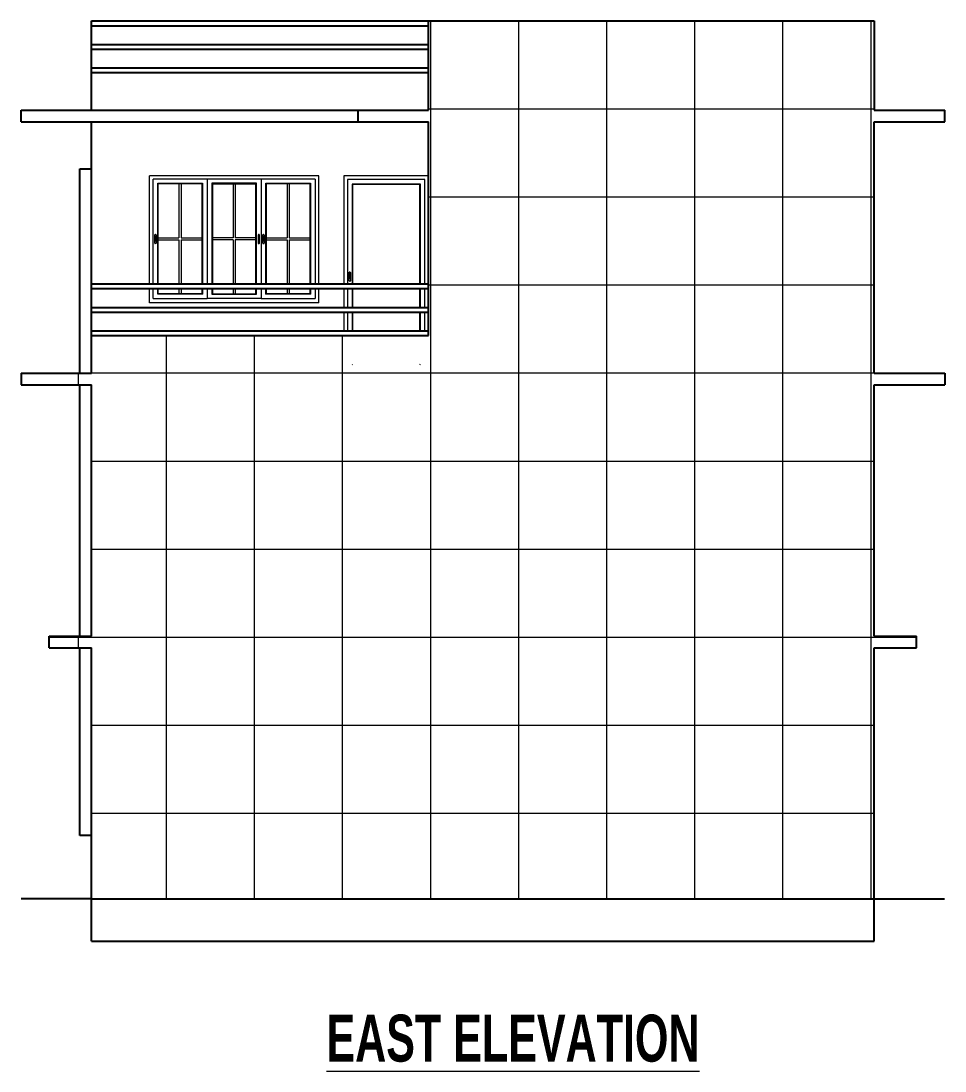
# Model space of a CAD drawing. Header units: inches. Extents: x -9985691 to 3643, y -3270716 to 4788.
# Drawn here: x -4971721.4 to -4971328, y -3262983.2 to -3262535.9 of the extents above; entities that cross this region are included whole.
import ezdxf

# ---------------------------------------------------------------- set-up
doc = ezdxf.new("R2010")
doc.units = ezdxf.units.IN
doc.header["$LTSCALE"] = 2
doc.header["$MEASUREMENT"] = 0
doc.linetypes.add('ACAD_ISO02W100', pattern=[15, 12, -3])
doc.layers.get('0').update_dxf_attribs({"linetype": 'CONTINUOUS'})
for name, color, linetype, lineweight in [('HATCH', 60, 'ACAD_ISO02W100', 13), ('Text-100.w', 254, 'CONTINUOUS', 9), ('window', 4, 'CONTINUOUS', 13)]:
    doc.layers.add(name, color=color, linetype=linetype, lineweight=lineweight)
doc.styles.add('Arial', font='arial.ttf', dxfattribs={"width": 0.8, "height": 12})

msp = doc.modelspace()

# ---------------------------------------------------------------- hatches: boundary and pattern name
at = {"layer": 'HATCH', "transparency": 33554661}
h = msp.add_hatch(dxfattribs=at)
h.set_pattern_fill('ANSI37', color=256, scale=300, angle=45)
h.set_pattern_definition([(90, (31665.46, 226.672), (-37.5, 0), []), (180, (31665.46, 226.672), (-4e-15, -37.5), [])])
h.paths.add_polyline_path([(-4971358.19, -3262578.85), (-4971328.03, -3262578.85), (-4971328.03, -3262573.85), (-4971358.19, -3262573.85), (-4971358.19, -3262535.85), (-4971547.94, -3262535.85), (-4971547.94, -3262573.85), (-4971577.94, -3262573.85), (-4971577.94, -3262578.85), (-4971547.94, -3262578.85), (-4971547.94, -3262669.85), (-4971691.44, -3262669.85), (-4971691.44, -3262685.85), (-4971721.44, -3262685.85), (-4971721.44, -3262690.85), (-4971691.44, -3262690.85), (-4971691.44, -3262797.85), (-4971709.44, -3262797.85), (-4971709.44, -3262802.85), (-4971691.44, -3262802.85), (-4971691.44, -3262909.85), (-4971358.19, -3262909.85), (-4971358.19, -3262802.85), (-4971340.09, -3262802.85), (-4971340.09, -3262797.85), (-4971358.19, -3262797.85), (-4971358.19, -3262690.85), (-4971328.03, -3262690.85), (-4971328.03, -3262685.85), (-4971358.19, -3262685.85)])

# ---------------------------------------------------------------- linework, layer by layer
at = {"ltscale": 0.5}
for p, q in [((-4971691.44, -3262535.85), (-4971358.19, -3262535.85)), ((-4971691.44, -3262573.85), (-4971691.44, -3262535.85)), ((-4971691.44, -3262537.85), (-4971547.94, -3262537.85)), ((-4971547.94, -3262573.85), (-4971547.94, -3262535.85)), ((-4971358.19, -3262535.85), (-4971358.19, -3262573.85)), ((-4971691.44, -3262545.85), (-4971547.94, -3262545.85)), ((-4971691.44, -3262547.85), (-4971547.94, -3262547.85)), ((-4971691.44, -3262555.85), (-4971547.94, -3262555.85)), ((-4971691.44, -3262557.85), (-4971547.94, -3262557.85)), ((-4971721.44, -3262573.85), (-4971547.94, -3262573.85)), ((-4971721.44, -3262578.85), (-4971721.44, -3262573.85)), ((-4971577.94, -3262578.85), (-4971577.94, -3262573.85)), ((-4971358.19, -3262573.85), (-4971328.03, -3262573.85)), ((-4971328.03, -3262578.85), (-4971328.03, -3262573.85)), ((-4971721.44, -3262578.85), (-4971547.94, -3262578.85)), ((-4971691.44, -3262685.85), (-4971691.44, -3262578.85)), ((-4971547.94, -3262669.85), (-4971547.94, -3262578.85)), ((-4971358.19, -3262685.85), (-4971358.19, -3262578.85)), ((-4971358.19, -3262578.85), (-4971328.03, -3262578.85)), ((-4971696.44, -3262685.85), (-4971696.44, -3262598.85)), ((-4971696.44, -3262598.85), (-4971691.44, -3262598.85)), ((-4971691.44, -3262647.85), (-4971547.94, -3262647.85)), ((-4971691.44, -3262649.85), (-4971547.94, -3262649.85)), ((-4971691.44, -3262657.85), (-4971547.94, -3262657.85)), ((-4971691.44, -3262659.85), (-4971547.94, -3262659.85)), ((-4971691.44, -3262667.85), (-4971547.94, -3262667.85)), ((-4971691.44, -3262669.85), (-4971547.94, -3262669.85)), ((-4971721.44, -3262685.85), (-4971691.44, -3262685.85)), ((-4971721.44, -3262685.85), (-4971721.44, -3262690.85)), ((-4971358.19, -3262685.85), (-4971328.03, -3262685.85)), ((-4971328.03, -3262685.85), (-4971328.03, -3262690.85)), ((-4971721.44, -3262690.85), (-4971691.44, -3262690.85)), ((-4971696.44, -3262797.85), (-4971696.44, -3262690.85)), ((-4971691.44, -3262797.85), (-4971691.44, -3262690.85)), ((-4971358.19, -3262690.85), (-4971328.03, -3262690.85)), ((-4971358.19, -3262797.85), (-4971358.19, -3262690.85)), ((-4971709.44, -3262797.85), (-4971691.44, -3262797.85)), ((-4971709.44, -3262802.85), (-4971709.44, -3262797.85)), ((-4971358.19, -3262797.85), (-4971340.09, -3262797.85)), ((-4971340.09, -3262802.85), (-4971340.09, -3262797.85)), ((-4971709.44, -3262802.85), (-4971691.44, -3262802.85)), ((-4971696.44, -3262882.85), (-4971696.44, -3262802.85)), ((-4971691.44, -3262909.85), (-4971691.44, -3262802.85)), ((-4971358.19, -3262802.85), (-4971340.09, -3262802.85)), ((-4971358.19, -3262909.85), (-4971358.19, -3262802.85)), ((-4971691.44, -3262882.85), (-4971696.44, -3262882.85)), ((-4971691.44, -3262909.85), (-4971721.44, -3262909.85)), ((-4971691.44, -3262909.85), (-4971358.19, -3262909.85)), ((-4971691.44, -3262927.85), (-4971691.44, -3262909.85)), ((-4971358.19, -3262927.85), (-4971358.19, -3262909.85)), ((-4971358.19, -3262909.85), (-4971328.19, -3262909.85)), ((-4971691.44, -3262927.85), (-4971358.19, -3262927.85))]:
    msp.add_line(p, q, dxfattribs=at)
at = {"layer": 'window'}
for p, q in [((-4971666.69, -3262647.85), (-4971666.69, -3262601.85)), ((-4971594.69, -3262601.85), (-4971666.69, -3262601.85)), ((-4971665.19, -3262647.85), (-4971665.19, -3262603.18)), ((-4971596.19, -3262603.18), (-4971665.19, -3262603.18)), ((-4971663.23, -3262647.85), (-4971663.23, -3262604.98)), ((-4971663.23, -3262604.98), (-4971644.16, -3262604.98)), ((-4971662.98, -3262605.21), (-4971663.23, -3262604.98)), ((-4971662.98, -3262647.85), (-4971662.98, -3262605.21)), ((-4971644.4, -3262605.21), (-4971662.98, -3262605.21)), ((-4971654.18, -3262605.21), (-4971654.18, -3262628.18)), ((-4971653.2, -3262605.21), (-4971653.2, -3262628.18)), ((-4971644.4, -3262605.21), (-4971644.16, -3262604.98)), ((-4971644.4, -3262605.21), (-4971644.4, -3262647.85)), ((-4971644.16, -3262604.98), (-4971644.16, -3262647.85)), ((-4971642.19, -3262603.18), (-4971642.19, -3262647.85)), ((-4971621.16, -3262604.98), (-4971640.23, -3262604.98)), ((-4971640.23, -3262604.98), (-4971640.23, -3262647.85)), ((-4971639.98, -3262605.21), (-4971640.23, -3262604.98)), ((-4971639.98, -3262605.21), (-4971639.98, -3262647.85)), ((-4971639.98, -3262605.21), (-4971621.4, -3262605.21)), ((-4971631.18, -3262605.21), (-4971631.18, -3262628.18)), ((-4971630.2, -3262605.21), (-4971630.2, -3262628.18)), ((-4971621.4, -3262605.21), (-4971621.16, -3262604.98)), ((-4971621.4, -3262647.85), (-4971621.4, -3262605.21)), ((-4971621.16, -3262647.85), (-4971621.16, -3262604.98)), ((-4971619.19, -3262603.18), (-4971619.19, -3262647.85)), ((-4971617.23, -3262647.85), (-4971617.23, -3262604.98)), ((-4971617.23, -3262604.98), (-4971598.16, -3262604.98)), ((-4971616.98, -3262605.21), (-4971617.23, -3262604.98)), ((-4971616.98, -3262647.85), (-4971616.98, -3262605.21)), ((-4971598.4, -3262605.21), (-4971616.98, -3262605.21)), ((-4971608.18, -3262605.21), (-4971608.18, -3262628.18)), ((-4971607.2, -3262605.21), (-4971607.2, -3262628.18)), ((-4971598.4, -3262605.21), (-4971598.16, -3262604.98)), ((-4971598.4, -3262605.21), (-4971598.4, -3262647.85)), ((-4971598.16, -3262604.98), (-4971598.16, -3262647.85)), ((-4971596.19, -3262603.18), (-4971596.19, -3262647.85)), ((-4971594.69, -3262647.85), (-4971594.69, -3262601.85)), ((-4971580.25, -3262605.54), (-4971580.48, -3262605.31)), ((-4971551.63, -3262605.54), (-4971551.41, -3262605.31)), ((-4971664.47, -3262627.06), (-4971664.45, -3262626.99)), ((-4971664.47, -3262627.06), (-4971664.46, -3262627.03)), ((-4971664.47, -3262630.45), (-4971664.47, -3262627.06)), ((-4971664.46, -3262627.03), (-4971664.45, -3262626.99)), ((-4971664.45, -3262626.99), (-4971664.44, -3262626.96)), ((-4971664.44, -3262626.96), (-4971664.42, -3262626.93)), ((-4971664.39, -3262626.9), (-4971664.42, -3262626.93)), ((-4971664.36, -3262626.88), (-4971664.39, -3262626.9)), ((-4971664.36, -3262626.88), (-4971664.32, -3262626.86)), ((-4971664.28, -3262626.85), (-4971664.32, -3262626.86)), ((-4971664.24, -3262626.84), (-4971664.28, -3262626.85)), ((-4971664.2, -3262626.84), (-4971664.24, -3262626.84)), ((-4971664.15, -3262626.84), (-4971664.2, -3262626.84)), ((-4971664.15, -3262626.84), (-4971664.11, -3262626.85)), ((-4971664.11, -3262626.85), (-4971664.07, -3262626.86)), ((-4971664.07, -3262626.86), (-4971664.04, -3262626.88)), ((-4971664.04, -3262626.88), (-4971664.01, -3262626.9)), ((-4971664.01, -3262626.9), (-4971663.98, -3262626.93)), ((-4971663.96, -3262626.96), (-4971663.98, -3262626.93)), ((-4971663.94, -3262626.99), (-4971663.96, -3262626.96)), ((-4971663.93, -3262627.03), (-4971663.94, -3262626.99)), ((-4971663.93, -3262627.03), (-4971663.93, -3262627.06)), ((-4971663.93, -3262627.06), (-4971663.93, -3262630.45)), ((-4971620.45, -3262627.03), (-4971620.46, -3262627.06)), ((-4971620.46, -3262627.06), (-4971620.46, -3262630.45)), ((-4971620.44, -3262626.99), (-4971620.45, -3262627.03)), ((-4971620.43, -3262626.96), (-4971620.44, -3262626.99)), ((-4971620.41, -3262626.93), (-4971620.43, -3262626.96)), ((-4971620.38, -3262626.9), (-4971620.41, -3262626.93)), ((-4971620.35, -3262626.88), (-4971620.38, -3262626.9)), ((-4971620.31, -3262626.86), (-4971620.35, -3262626.88)), ((-4971620.27, -3262626.85), (-4971620.31, -3262626.86)), ((-4971620.23, -3262626.84), (-4971620.27, -3262626.85)), ((-4971620.19, -3262626.84), (-4971620.23, -3262626.84)), ((-4971620.15, -3262626.84), (-4971620.19, -3262626.84)), ((-4971620.1, -3262626.85), (-4971620.15, -3262626.84)), ((-4971620.07, -3262626.86), (-4971620.1, -3262626.85)), ((-4971620.03, -3262626.88), (-4971620.07, -3262626.86)), ((-4971620, -3262626.9), (-4971620.03, -3262626.88)), ((-4971619.97, -3262626.93), (-4971620, -3262626.9)), ((-4971619.95, -3262626.96), (-4971619.97, -3262626.93)), ((-4971619.93, -3262626.99), (-4971619.95, -3262626.96)), ((-4971619.92, -3262627.03), (-4971619.93, -3262626.99)), ((-4971619.92, -3262627.06), (-4971619.93, -3262626.99)), ((-4971619.92, -3262627.06), (-4971619.92, -3262627.03)), ((-4971619.92, -3262630.45), (-4971619.92, -3262627.06)), ((-4971618.47, -3262627.06), (-4971618.45, -3262626.99)), ((-4971618.47, -3262627.06), (-4971618.46, -3262627.03)), ((-4971618.47, -3262630.45), (-4971618.47, -3262627.06)), ((-4971618.46, -3262627.03), (-4971618.45, -3262626.99)), ((-4971618.45, -3262626.99), (-4971618.44, -3262626.96)), ((-4971618.44, -3262626.96), (-4971618.42, -3262626.93)), ((-4971618.39, -3262626.9), (-4971618.42, -3262626.93)), ((-4971618.36, -3262626.88), (-4971618.39, -3262626.9)), ((-4971618.36, -3262626.88), (-4971618.32, -3262626.86)), ((-4971618.28, -3262626.85), (-4971618.32, -3262626.86)), ((-4971618.24, -3262626.84), (-4971618.28, -3262626.85)), ((-4971618.2, -3262626.84), (-4971618.24, -3262626.84)), ((-4971618.15, -3262626.84), (-4971618.2, -3262626.84)), ((-4971618.15, -3262626.84), (-4971618.11, -3262626.85)), ((-4971618.11, -3262626.85), (-4971618.07, -3262626.86)), ((-4971618.07, -3262626.86), (-4971618.04, -3262626.88)), ((-4971618.04, -3262626.88), (-4971618.01, -3262626.9)), ((-4971618.01, -3262626.9), (-4971617.98, -3262626.93)), ((-4971617.96, -3262626.96), (-4971617.98, -3262626.93)), ((-4971617.94, -3262626.99), (-4971617.96, -3262626.96)), ((-4971617.93, -3262627.03), (-4971617.94, -3262626.99)), ((-4971617.93, -3262627.03), (-4971617.93, -3262627.06)), ((-4971617.93, -3262627.06), (-4971617.93, -3262630.45)), ((-4971664.46, -3262630.49), (-4971664.47, -3262630.45)), ((-4971664.45, -3262630.52), (-4971664.46, -3262630.49)), ((-4971664.45, -3262630.52), (-4971664.44, -3262630.55)), ((-4971664.44, -3262630.55), (-4971664.42, -3262630.58)), ((-4971664.42, -3262630.58), (-4971664.39, -3262630.61)), ((-4971664.36, -3262630.63), (-4971664.39, -3262630.61)), ((-4971664.37, -3262627.73), (-4971664.38, -3262627.76)), ((-4971664.38, -3262627.76), (-4971664.38, -3262627.78)), ((-4971664.38, -3262627.78), (-4971664.38, -3262629.49)), ((-4971664.38, -3262629.51), (-4971664.38, -3262629.49)), ((-4971664.37, -3262629.53), (-4971664.38, -3262629.51)), ((-4971664.36, -3262627.71), (-4971664.37, -3262627.73)), ((-4971664.36, -3262629.55), (-4971664.37, -3262629.53)), ((-4971664.34, -3262627.69), (-4971664.36, -3262627.71)), ((-4971664.34, -3262629.57), (-4971664.36, -3262629.55)), ((-4971664.32, -3262630.65), (-4971664.36, -3262630.63)), ((-4971664.33, -3262627.67), (-4971664.34, -3262627.69)), ((-4971664.33, -3262629.59), (-4971664.34, -3262629.57)), ((-4971664.3, -3262627.66), (-4971664.33, -3262627.67)), ((-4971664.3, -3262629.61), (-4971664.33, -3262629.59)), ((-4971664.32, -3262630.65), (-4971664.28, -3262630.66)), ((-4971664.28, -3262627.65), (-4971664.3, -3262627.66)), ((-4971664.28, -3262629.62), (-4971664.3, -3262629.61)), ((-4971664.25, -3262627.64), (-4971664.28, -3262627.65)), ((-4971664.25, -3262629.63), (-4971664.28, -3262629.62)), ((-4971664.24, -3262630.67), (-4971664.28, -3262630.66)), ((-4971664.23, -3262627.63), (-4971664.25, -3262627.64)), ((-4971664.23, -3262629.63), (-4971664.25, -3262629.63)), ((-4971664.2, -3262630.67), (-4971664.24, -3262630.67)), ((-4971664.2, -3262627.63), (-4971664.23, -3262627.63)), ((-4971664.2, -3262629.63), (-4971664.23, -3262629.63)), ((-4971664.17, -3262627.63), (-4971664.2, -3262627.63)), ((-4971664.17, -3262629.63), (-4971664.2, -3262629.63)), ((-4971664.2, -3262630.67), (-4971664.15, -3262630.67)), ((-4971664.14, -3262627.64), (-4971664.17, -3262627.63)), ((-4971664.14, -3262629.63), (-4971664.17, -3262629.63)), ((-4971664.15, -3262630.67), (-4971664.11, -3262630.66)), ((-4971664.11, -3262627.65), (-4971664.14, -3262627.64)), ((-4971664.11, -3262629.62), (-4971664.14, -3262629.63)), ((-4971664.09, -3262627.66), (-4971664.11, -3262627.65)), ((-4971664.09, -3262629.61), (-4971664.11, -3262629.62)), ((-4971664.07, -3262630.65), (-4971664.11, -3262630.66)), ((-4971664.07, -3262627.67), (-4971664.09, -3262627.66)), ((-4971664.07, -3262629.59), (-4971664.09, -3262629.61)), ((-4971664.05, -3262627.69), (-4971664.07, -3262627.67)), ((-4971664.05, -3262629.57), (-4971664.07, -3262629.59)), ((-4971664.04, -3262630.63), (-4971664.07, -3262630.65)), ((-4971664.04, -3262627.71), (-4971664.05, -3262627.69)), ((-4971664.04, -3262629.55), (-4971664.05, -3262629.57)), ((-4971664.02, -3262627.73), (-4971664.04, -3262627.71)), ((-4971664.02, -3262629.53), (-4971664.04, -3262629.55)), ((-4971664.04, -3262630.63), (-4971664.01, -3262630.61)), ((-4971664.02, -3262627.76), (-4971664.02, -3262627.73)), ((-4971664.02, -3262627.78), (-4971664.02, -3262627.76)), ((-4971664.02, -3262629.49), (-4971664.02, -3262627.78)), ((-4971664.02, -3262629.49), (-4971664.02, -3262629.51)), ((-4971664.02, -3262629.51), (-4971664.02, -3262629.53)), ((-4971664.01, -3262630.61), (-4971663.98, -3262630.58)), ((-4971663.98, -3262630.58), (-4971663.96, -3262630.55)), ((-4971663.94, -3262630.52), (-4971663.96, -3262630.55)), ((-4971663.93, -3262630.45), (-4971663.94, -3262630.52)), ((-4971663.93, -3262630.49), (-4971663.94, -3262630.52)), ((-4971663.93, -3262630.49), (-4971663.93, -3262630.45)), ((-4971662.98, -3262628.18), (-4971654.18, -3262628.18)), ((-4971662.98, -3262629.08), (-4971654.18, -3262629.08)), ((-4971654.18, -3262629.08), (-4971654.18, -3262647.85)), ((-4971653.2, -3262628.18), (-4971644.4, -3262628.18)), ((-4971653.2, -3262629.08), (-4971644.4, -3262629.08)), ((-4971653.2, -3262629.08), (-4971653.2, -3262647.85)), ((-4971631.18, -3262628.18), (-4971639.98, -3262628.18)), ((-4971631.18, -3262629.08), (-4971639.98, -3262629.08)), ((-4971631.18, -3262629.08), (-4971631.18, -3262647.85)), ((-4971621.4, -3262628.18), (-4971630.2, -3262628.18)), ((-4971630.2, -3262629.08), (-4971630.2, -3262647.85)), ((-4971621.4, -3262629.08), (-4971630.2, -3262629.08)), ((-4971620.45, -3262630.49), (-4971620.46, -3262630.45)), ((-4971620.46, -3262630.45), (-4971620.44, -3262630.52)), ((-4971620.45, -3262630.49), (-4971620.44, -3262630.52)), ((-4971620.44, -3262630.52), (-4971620.43, -3262630.55)), ((-4971620.43, -3262630.55), (-4971620.41, -3262630.58)), ((-4971620.41, -3262630.58), (-4971620.38, -3262630.61)), ((-4971620.38, -3262630.61), (-4971620.35, -3262630.63)), ((-4971620.37, -3262627.76), (-4971620.36, -3262627.73)), ((-4971620.37, -3262627.78), (-4971620.37, -3262627.76)), ((-4971620.37, -3262628.03), (-4971620.37, -3262627.78)), ((-4971620.37, -3262628), (-4971620.36, -3262627.98)), ((-4971620.37, -3262628.03), (-4971620.37, -3262628)), ((-4971620.37, -3262629.49), (-4971620.37, -3262628.03)), ((-4971620.37, -3262629.49), (-4971620.37, -3262629.51)), ((-4971620.37, -3262629.51), (-4971620.36, -3262629.53)), ((-4971620.36, -3262627.73), (-4971620.35, -3262627.71)), ((-4971620.36, -3262627.98), (-4971620.35, -3262627.96)), ((-4971620.36, -3262629.53), (-4971620.35, -3262629.55)), ((-4971620.35, -3262627.71), (-4971620.33, -3262627.69)), ((-4971620.35, -3262627.96), (-4971620.33, -3262627.94)), ((-4971620.35, -3262629.55), (-4971620.33, -3262629.57)), ((-4971620.35, -3262630.63), (-4971620.31, -3262630.65)), ((-4971620.33, -3262627.69), (-4971620.32, -3262627.67)), ((-4971620.33, -3262627.94), (-4971620.32, -3262627.92)), ((-4971620.33, -3262629.57), (-4971620.32, -3262629.59)), ((-4971620.32, -3262627.67), (-4971620.29, -3262627.66)), ((-4971620.32, -3262627.92), (-4971620.29, -3262627.91)), ((-4971620.32, -3262629.59), (-4971620.29, -3262629.61)), ((-4971620.31, -3262630.65), (-4971620.27, -3262630.66)), ((-4971620.29, -3262627.66), (-4971620.27, -3262627.65)), ((-4971620.29, -3262627.91), (-4971620.27, -3262627.9)), ((-4971620.29, -3262629.61), (-4971620.27, -3262629.62)), ((-4971620.27, -3262627.65), (-4971620.24, -3262627.64)), ((-4971620.27, -3262627.9), (-4971620.24, -3262627.89)), ((-4971620.27, -3262629.62), (-4971620.24, -3262629.63)), ((-4971620.27, -3262630.66), (-4971620.23, -3262630.67)), ((-4971620.24, -3262627.64), (-4971620.22, -3262627.63)), ((-4971620.24, -3262627.89), (-4971620.22, -3262627.88)), ((-4971620.24, -3262629.63), (-4971620.22, -3262629.63)), ((-4971620.23, -3262630.67), (-4971620.19, -3262630.67)), ((-4971620.22, -3262627.63), (-4971620.19, -3262627.63)), ((-4971620.22, -3262627.88), (-4971620.19, -3262627.88)), ((-4971620.22, -3262629.63), (-4971620.19, -3262629.63)), ((-4971620.19, -3262627.63), (-4971620.16, -3262627.63)), ((-4971620.19, -3262627.88), (-4971620.16, -3262627.88)), ((-4971620.19, -3262629.63), (-4971620.16, -3262629.63)), ((-4971620.19, -3262630.67), (-4971620.15, -3262630.67)), ((-4971620.16, -3262627.63), (-4971620.13, -3262627.64)), ((-4971620.16, -3262627.88), (-4971620.13, -3262627.89)), ((-4971620.16, -3262629.63), (-4971620.13, -3262629.63)), ((-4971620.15, -3262630.67), (-4971620.1, -3262630.66)), ((-4971620.13, -3262627.64), (-4971620.11, -3262627.65)), ((-4971620.13, -3262627.89), (-4971620.11, -3262627.9)), ((-4971620.13, -3262629.63), (-4971620.11, -3262629.62)), ((-4971620.11, -3262627.65), (-4971620.08, -3262627.66)), ((-4971620.11, -3262627.9), (-4971620.08, -3262627.91)), ((-4971620.11, -3262629.62), (-4971620.08, -3262629.61)), ((-4971620.1, -3262630.66), (-4971620.07, -3262630.65)), ((-4971620.08, -3262627.66), (-4971620.06, -3262627.67)), ((-4971620.08, -3262627.91), (-4971620.06, -3262627.92)), ((-4971620.08, -3262629.61), (-4971620.06, -3262629.59)), ((-4971620.07, -3262630.65), (-4971620.03, -3262630.63)), ((-4971620.06, -3262627.67), (-4971620.04, -3262627.69)), ((-4971620.06, -3262627.92), (-4971620.04, -3262627.94)), ((-4971620.06, -3262629.59), (-4971620.04, -3262629.57)), ((-4971620.04, -3262627.69), (-4971620.03, -3262627.71)), ((-4971620.04, -3262627.94), (-4971620.03, -3262627.96)), ((-4971620.04, -3262629.57), (-4971620.03, -3262629.55)), ((-4971620.03, -3262627.71), (-4971620.02, -3262627.73)), ((-4971620.03, -3262627.96), (-4971620.02, -3262627.98)), ((-4971620.03, -3262629.55), (-4971620.02, -3262629.53)), ((-4971620.03, -3262630.63), (-4971620, -3262630.61)), ((-4971620.02, -3262627.73), (-4971620.01, -3262627.76)), ((-4971620.02, -3262627.98), (-4971620.01, -3262628)), ((-4971620.02, -3262629.53), (-4971620.01, -3262629.51)), ((-4971620.01, -3262627.76), (-4971620.01, -3262627.78)), ((-4971620.01, -3262629.49), (-4971620.01, -3262627.78)), ((-4971620.01, -3262628), (-4971620.01, -3262628.03)), ((-4971620.01, -3262629.51), (-4971620.01, -3262629.49)), ((-4971620, -3262630.61), (-4971619.97, -3262630.58)), ((-4971619.97, -3262630.58), (-4971619.95, -3262630.55)), ((-4971619.95, -3262630.55), (-4971619.93, -3262630.52)), ((-4971619.93, -3262630.52), (-4971619.92, -3262630.49)), ((-4971619.92, -3262630.49), (-4971619.92, -3262630.45)), ((-4971618.46, -3262630.49), (-4971618.47, -3262630.45)), ((-4971618.45, -3262630.52), (-4971618.46, -3262630.49)), ((-4971618.45, -3262630.52), (-4971618.44, -3262630.55)), ((-4971618.44, -3262630.55), (-4971618.42, -3262630.58)), ((-4971618.42, -3262630.58), (-4971618.39, -3262630.61)), ((-4971618.36, -3262630.63), (-4971618.39, -3262630.61)), ((-4971618.37, -3262627.73), (-4971618.38, -3262627.76)), ((-4971618.38, -3262627.76), (-4971618.38, -3262627.78)), ((-4971618.38, -3262627.78), (-4971618.38, -3262629.49)), ((-4971618.38, -3262629.51), (-4971618.38, -3262629.49)), ((-4971618.37, -3262629.53), (-4971618.38, -3262629.51)), ((-4971618.36, -3262627.71), (-4971618.37, -3262627.73)), ((-4971618.36, -3262629.55), (-4971618.37, -3262629.53)), ((-4971618.34, -3262627.69), (-4971618.36, -3262627.71)), ((-4971618.34, -3262629.57), (-4971618.36, -3262629.55)), ((-4971618.32, -3262630.65), (-4971618.36, -3262630.63)), ((-4971618.33, -3262627.67), (-4971618.34, -3262627.69)), ((-4971618.33, -3262629.59), (-4971618.34, -3262629.57)), ((-4971618.3, -3262627.66), (-4971618.33, -3262627.67)), ((-4971618.3, -3262629.61), (-4971618.33, -3262629.59)), ((-4971618.32, -3262630.65), (-4971618.28, -3262630.66)), ((-4971618.28, -3262627.65), (-4971618.3, -3262627.66)), ((-4971618.28, -3262629.62), (-4971618.3, -3262629.61)), ((-4971618.25, -3262627.64), (-4971618.28, -3262627.65)), ((-4971618.25, -3262629.63), (-4971618.28, -3262629.62)), ((-4971618.24, -3262630.67), (-4971618.28, -3262630.66)), ((-4971618.23, -3262627.63), (-4971618.25, -3262627.64)), ((-4971618.23, -3262629.63), (-4971618.25, -3262629.63)), ((-4971618.2, -3262630.67), (-4971618.24, -3262630.67)), ((-4971618.2, -3262627.63), (-4971618.23, -3262627.63)), ((-4971618.2, -3262629.63), (-4971618.23, -3262629.63)), ((-4971618.17, -3262627.63), (-4971618.2, -3262627.63)), ((-4971618.17, -3262629.63), (-4971618.2, -3262629.63)), ((-4971618.2, -3262630.67), (-4971618.15, -3262630.67)), ((-4971618.14, -3262627.64), (-4971618.17, -3262627.63)), ((-4971618.14, -3262629.63), (-4971618.17, -3262629.63)), ((-4971618.15, -3262630.67), (-4971618.11, -3262630.66)), ((-4971618.11, -3262627.65), (-4971618.14, -3262627.64)), ((-4971618.11, -3262629.62), (-4971618.14, -3262629.63)), ((-4971618.09, -3262627.66), (-4971618.11, -3262627.65)), ((-4971618.09, -3262629.61), (-4971618.11, -3262629.62)), ((-4971618.07, -3262630.65), (-4971618.11, -3262630.66)), ((-4971618.07, -3262627.67), (-4971618.09, -3262627.66)), ((-4971618.07, -3262629.59), (-4971618.09, -3262629.61)), ((-4971618.05, -3262627.69), (-4971618.07, -3262627.67)), ((-4971618.05, -3262629.57), (-4971618.07, -3262629.59)), ((-4971618.04, -3262630.63), (-4971618.07, -3262630.65)), ((-4971618.04, -3262627.71), (-4971618.05, -3262627.69)), ((-4971618.04, -3262629.55), (-4971618.05, -3262629.57)), ((-4971618.02, -3262627.73), (-4971618.04, -3262627.71)), ((-4971618.02, -3262629.53), (-4971618.04, -3262629.55)), ((-4971618.04, -3262630.63), (-4971618.01, -3262630.61)), ((-4971618.02, -3262627.76), (-4971618.02, -3262627.73)), ((-4971618.02, -3262627.78), (-4971618.02, -3262627.76)), ((-4971618.02, -3262629.49), (-4971618.02, -3262627.78)), ((-4971618.02, -3262629.49), (-4971618.02, -3262629.51)), ((-4971618.02, -3262629.51), (-4971618.02, -3262629.53)), ((-4971618.01, -3262630.61), (-4971617.98, -3262630.58)), ((-4971617.98, -3262630.58), (-4971617.96, -3262630.55)), ((-4971617.94, -3262630.52), (-4971617.96, -3262630.55)), ((-4971617.93, -3262630.45), (-4971617.94, -3262630.52)), ((-4971617.93, -3262630.49), (-4971617.94, -3262630.52)), ((-4971617.93, -3262630.49), (-4971617.93, -3262630.45)), ((-4971616.98, -3262628.18), (-4971608.18, -3262628.18)), ((-4971616.98, -3262629.08), (-4971608.18, -3262629.08)), ((-4971608.18, -3262629.08), (-4971608.18, -3262647.85)), ((-4971607.2, -3262628.18), (-4971598.4, -3262628.18)), ((-4971607.2, -3262629.08), (-4971598.4, -3262629.08)), ((-4971607.2, -3262629.08), (-4971607.2, -3262647.85)), ((-4971581.72, -3262643.03), (-4971581.7, -3262642.97)), ((-4971581.72, -3262643.03), (-4971581.71, -3262643)), ((-4971581.72, -3262646.42), (-4971581.72, -3262643.03)), ((-4971581.71, -3262643), (-4971581.7, -3262642.97)), ((-4971581.7, -3262642.97), (-4971581.69, -3262642.93)), ((-4971581.69, -3262642.93), (-4971581.66, -3262642.9)), ((-4971581.64, -3262642.88), (-4971581.66, -3262642.9)), ((-4971581.6, -3262642.85), (-4971581.64, -3262642.88)), ((-4971581.62, -3262643.71), (-4971581.63, -3262643.73)), ((-4971581.63, -3262643.73), (-4971581.63, -3262643.75)), ((-4971581.63, -3262643.75), (-4971581.63, -3262645.46)), ((-4971581.63, -3262645.48), (-4971581.63, -3262645.46)), ((-4971581.62, -3262645.5), (-4971581.63, -3262645.48)), ((-4971581.61, -3262643.68), (-4971581.62, -3262643.71)), ((-4971581.59, -3262643.66), (-4971581.61, -3262643.68)), ((-4971581.6, -3262642.85), (-4971581.57, -3262642.84)), ((-4971581.57, -3262643.65), (-4971581.59, -3262643.66)), ((-4971581.53, -3262642.82), (-4971581.57, -3262642.84)), ((-4971581.55, -3262643.63), (-4971581.57, -3262643.65)), ((-4971581.53, -3262643.62), (-4971581.55, -3262643.63)), ((-4971581.49, -3262642.82), (-4971581.53, -3262642.82)), ((-4971581.5, -3262643.61), (-4971581.53, -3262643.62)), ((-4971581.47, -3262643.61), (-4971581.5, -3262643.61)), ((-4971581.45, -3262642.81), (-4971581.49, -3262642.82)), ((-4971581.45, -3262643.6), (-4971581.47, -3262643.61)), ((-4971581.4, -3262642.82), (-4971581.45, -3262642.81)), ((-4971581.42, -3262643.61), (-4971581.45, -3262643.6)), ((-4971581.39, -3262643.61), (-4971581.42, -3262643.61)), ((-4971581.4, -3262642.82), (-4971581.36, -3262642.82)), ((-4971581.36, -3262643.62), (-4971581.39, -3262643.61)), ((-4971581.36, -3262642.82), (-4971581.32, -3262642.84)), ((-4971581.34, -3262643.63), (-4971581.36, -3262643.62)), ((-4971581.32, -3262643.65), (-4971581.34, -3262643.63)), ((-4971581.32, -3262642.84), (-4971581.29, -3262642.85)), ((-4971581.3, -3262643.66), (-4971581.32, -3262643.65)), ((-4971581.28, -3262643.68), (-4971581.3, -3262643.66)), ((-4971581.29, -3262642.85), (-4971581.26, -3262642.88)), ((-4971581.27, -3262643.71), (-4971581.28, -3262643.68)), ((-4971581.27, -3262643.73), (-4971581.27, -3262643.71)), ((-4971581.26, -3262643.75), (-4971581.27, -3262643.73)), ((-4971581.26, -3262645.46), (-4971581.27, -3262645.48)), ((-4971581.27, -3262645.48), (-4971581.27, -3262645.5)), ((-4971581.26, -3262642.88), (-4971581.23, -3262642.9)), ((-4971581.26, -3262645.46), (-4971581.26, -3262643.75)), ((-4971581.21, -3262642.93), (-4971581.23, -3262642.9)), ((-4971581.19, -3262642.97), (-4971581.21, -3262642.93)), ((-4971581.18, -3262643), (-4971581.19, -3262642.97)), ((-4971581.18, -3262643), (-4971581.18, -3262643.03)), ((-4971581.18, -3262643.03), (-4971581.18, -3262646.42)), ((-4971666.69, -3262655.85), (-4971666.69, -3262649.85)), ((-4971665.19, -3262654.07), (-4971665.19, -3262649.85)), ((-4971663.23, -3262652.27), (-4971663.23, -3262649.85)), ((-4971662.98, -3262652.05), (-4971662.98, -3262649.85)), ((-4971654.18, -3262649.85), (-4971654.18, -3262652.05)), ((-4971653.2, -3262649.85), (-4971653.2, -3262652.05)), ((-4971644.4, -3262649.85), (-4971644.4, -3262652.05)), ((-4971644.16, -3262649.85), (-4971644.16, -3262652.27)), ((-4971642.19, -3262649.85), (-4971642.19, -3262654.07)), ((-4971640.23, -3262649.85), (-4971640.23, -3262652.27)), ((-4971639.98, -3262649.85), (-4971639.98, -3262652.05)), ((-4971631.18, -3262649.85), (-4971631.18, -3262652.05)), ((-4971630.2, -3262649.85), (-4971630.2, -3262652.05)), ((-4971621.4, -3262652.05), (-4971621.4, -3262649.85)), ((-4971621.16, -3262652.27), (-4971621.16, -3262649.85)), ((-4971619.19, -3262649.85), (-4971619.19, -3262654.07)), ((-4971617.23, -3262652.27), (-4971617.23, -3262649.85)), ((-4971616.98, -3262652.05), (-4971616.98, -3262649.85)), ((-4971608.18, -3262649.85), (-4971608.18, -3262652.05)), ((-4971607.2, -3262649.85), (-4971607.2, -3262652.05)), ((-4971598.4, -3262649.85), (-4971598.4, -3262652.05)), ((-4971598.16, -3262649.85), (-4971598.16, -3262652.27)), ((-4971596.19, -3262649.85), (-4971596.19, -3262654.07)), ((-4971594.69, -3262655.85), (-4971594.69, -3262649.85)), ((-4971581.71, -3262646.46), (-4971581.72, -3262646.42)), ((-4971581.7, -3262646.49), (-4971581.71, -3262646.46)), ((-4971581.7, -3262646.49), (-4971581.69, -3262646.53)), ((-4971581.69, -3262646.53), (-4971581.66, -3262646.55)), ((-4971581.66, -3262646.55), (-4971581.64, -3262646.58)), ((-4971581.6, -3262646.6), (-4971581.64, -3262646.58)), ((-4971581.61, -3262645.53), (-4971581.62, -3262645.5)), ((-4971581.59, -3262645.55), (-4971581.61, -3262645.53)), ((-4971581.57, -3262646.62), (-4971581.6, -3262646.6)), ((-4971581.57, -3262645.56), (-4971581.59, -3262645.55)), ((-4971581.55, -3262645.58), (-4971581.57, -3262645.56)), ((-4971581.57, -3262646.62), (-4971581.53, -3262646.63)), ((-4971581.53, -3262645.59), (-4971581.55, -3262645.58)), ((-4971581.5, -3262645.6), (-4971581.53, -3262645.59)), ((-4971581.49, -3262646.64), (-4971581.53, -3262646.63)), ((-4971581.47, -3262645.61), (-4971581.5, -3262645.6)), ((-4971581.45, -3262646.65), (-4971581.49, -3262646.64)), ((-4971581.45, -3262645.61), (-4971581.47, -3262645.61)), ((-4971581.42, -3262645.61), (-4971581.45, -3262645.61)), ((-4971581.45, -3262646.65), (-4971581.4, -3262646.64)), ((-4971581.39, -3262645.6), (-4971581.42, -3262645.61)), ((-4971581.4, -3262646.64), (-4971581.36, -3262646.63)), ((-4971581.36, -3262645.59), (-4971581.39, -3262645.6)), ((-4971581.34, -3262645.58), (-4971581.36, -3262645.59)), ((-4971581.32, -3262646.62), (-4971581.36, -3262646.63)), ((-4971581.32, -3262645.56), (-4971581.34, -3262645.58)), ((-4971581.3, -3262645.55), (-4971581.32, -3262645.56)), ((-4971581.29, -3262646.6), (-4971581.32, -3262646.62)), ((-4971581.28, -3262645.53), (-4971581.3, -3262645.55)), ((-4971581.29, -3262646.6), (-4971581.26, -3262646.58)), ((-4971581.27, -3262645.5), (-4971581.28, -3262645.53)), ((-4971581.26, -3262646.58), (-4971581.23, -3262646.55)), ((-4971581.23, -3262646.55), (-4971581.21, -3262646.53)), ((-4971581.19, -3262646.49), (-4971581.21, -3262646.53)), ((-4971581.18, -3262646.42), (-4971581.19, -3262646.49)), ((-4971581.18, -3262646.46), (-4971581.19, -3262646.49)), ((-4971581.18, -3262646.46), (-4971581.18, -3262646.42)), ((-4971665.19, -3262654.07), (-4971642.19, -3262654.07)), ((-4971663.23, -3262652.27), (-4971662.98, -3262652.05)), ((-4971644.16, -3262652.27), (-4971663.23, -3262652.27)), ((-4971644.4, -3262652.05), (-4971662.98, -3262652.05)), ((-4971644.4, -3262652.05), (-4971644.16, -3262652.27)), ((-4971619.19, -3262654.07), (-4971642.19, -3262654.07)), ((-4971639.98, -3262652.05), (-4971640.23, -3262652.27)), ((-4971640.23, -3262652.27), (-4971621.16, -3262652.27)), ((-4971639.98, -3262652.05), (-4971621.4, -3262652.05)), ((-4971621.16, -3262652.27), (-4971621.4, -3262652.05)), ((-4971619.19, -3262654.07), (-4971596.19, -3262654.07)), ((-4971617.23, -3262652.27), (-4971616.98, -3262652.05)), ((-4971598.16, -3262652.27), (-4971617.23, -3262652.27)), ((-4971598.4, -3262652.05), (-4971616.98, -3262652.05)), ((-4971598.4, -3262652.05), (-4971598.16, -3262652.27)), ((-4971594.69, -3262655.85), (-4971666.69, -3262655.85)), ((-4971580.25, -3262682.16), (-4971580.48, -3262682.39)), ((-4971551.41, -3262682.39), (-4971551.63, -3262682.16))]:
    msp.add_line(p, q, dxfattribs=at)
for points in [[(-4971547.94, -3262669.85), (-4971547.94, -3262601.85), (-4971583.94, -3262601.85), (-4971583.94, -3262647.85)], [(-4971549.44, -3262647.85), (-4971549.44, -3262603.35), (-4971582.44, -3262603.35), (-4971582.44, -3262647.85)], [(-4971551.41, -3262647.85), (-4971551.41, -3262605.31), (-4971580.48, -3262605.31), (-4971580.48, -3262647.85)], [(-4971551.63, -3262647.85), (-4971551.63, -3262605.54), (-4971580.25, -3262605.54), (-4971580.25, -3262647.85)], [(-4971583.94, -3262649.85), (-4971583.94, -3262657.85)], [(-4971582.44, -3262649.85), (-4971582.44, -3262657.85)], [(-4971580.48, -3262649.85), (-4971580.48, -3262657.85)], [(-4971580.25, -3262649.85), (-4971580.25, -3262657.85)], [(-4971551.63, -3262657.85), (-4971551.63, -3262649.85)], [(-4971551.41, -3262657.85), (-4971551.41, -3262649.85)], [(-4971549.44, -3262657.85), (-4971549.44, -3262649.85)], [(-4971583.94, -3262659.85), (-4971583.94, -3262667.85)], [(-4971582.44, -3262659.85), (-4971582.44, -3262667.85)], [(-4971580.48, -3262659.85), (-4971580.48, -3262667.85)], [(-4971580.25, -3262659.85), (-4971580.25, -3262667.85)], [(-4971551.63, -3262667.85), (-4971551.63, -3262659.85)], [(-4971551.41, -3262667.85), (-4971551.41, -3262659.85)], [(-4971549.44, -3262667.85), (-4971549.44, -3262659.85)]]:
    msp.add_lwpolyline(points, dxfattribs=at)

# ---------------------------------------------------------------- texts
at = {"layer": 'Text-100.w', "insert": (-4971511.97, -3262959.16), "char_height": 20, "width": 569.1024, "attachment_point": 2, "style": 'Arial'}
msp.add_mtext('\\A1;{\\fArial Narrow|b1|i0|c0|p34;\\LEAST ELEVATION}', dxfattribs=at)

doc.saveas('drawing.dxf')
